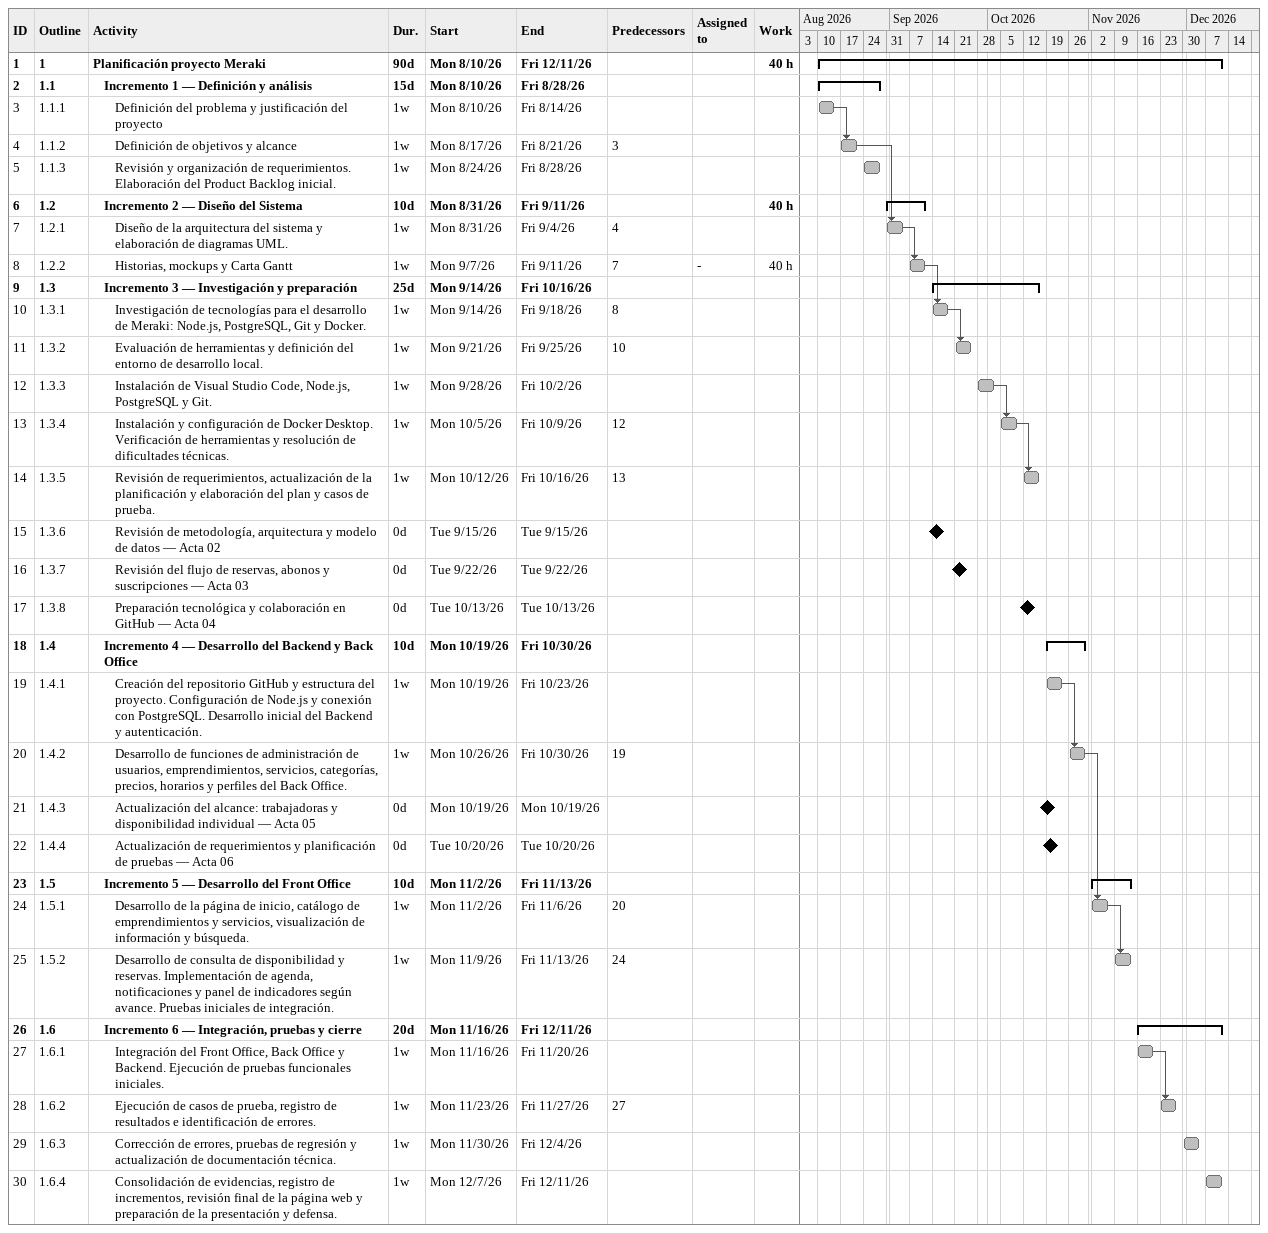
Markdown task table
| ID | WBS | Task | Duration | Start | Finish | Predecessors | Resources | Work (h) |
|---|---|---|---|---|---|---|---|---|
| 1 | 1 | **Planificación proyecto Meraki** | 90d | 2026-08-10 | 2026-12-11 |  |  | 40 |
| 2 | 1.1 | **Incremento 1 — Definición y análisis** | 15d | 2026-08-10 | 2026-08-28 |  |  |  |
| 3 | 1.1.1 | Definición del problema y justificación del proyecto | 1w | 2026-08-10 | 2026-08-14 |  |  |  |
| 4 | 1.1.2 | Definición de objetivos y alcance | 1w | 2026-08-17 | 2026-08-21 | 3 |  |  |
| 5 | 1.1.3 | Revisión y organización de requerimientos. Elaboración del Product Backlog inicial. | 1w | 2026-08-24 | 2026-08-28 |  |  |  |
| 6 | 1.2 | **Incremento 2 — Diseño del Sistema** | 10d | 2026-08-31 | 2026-09-11 |  |  | 40 |
| 7 | 1.2.1 | Diseño de la arquitectura del sistema y elaboración de diagramas UML. | 1w | 2026-08-31 | 2026-09-04 | 4 |  |  |
| 8 | 1.2.2 | Historias, mockups y Carta Gantt | 1w | 2026-09-07 | 2026-09-11 | 7 | - | 40 |
| 9 | 1.3 | **Incremento 3 — Investigación y preparación** | 25d | 2026-09-14 | 2026-10-16 |  |  |  |
| 10 | 1.3.1 | Investigación de tecnologías para el desarrollo de Meraki: Node.js, PostgreSQL, Git y Docker. | 1w | 2026-09-14 | 2026-09-18 | 8 |  |  |
| 11 | 1.3.2 | Evaluación de herramientas y definición del entorno de desarrollo local. | 1w | 2026-09-21 | 2026-09-25 | 10 |  |  |
| 12 | 1.3.3 | Instalación de Visual Studio Code, Node.js, PostgreSQL y Git. | 1w | 2026-09-28 | 2026-10-02 |  |  |  |
| 13 | 1.3.4 | Instalación y configuración de Docker Desktop. Verificación de herramientas y resolución de dificultades técnicas. | 1w | 2026-10-05 | 2026-10-09 | 12 |  |  |
| 14 | 1.3.5 | Revisión de requerimientos, actualización de la planificación y elaboración del plan y casos de prueba. | 1w | 2026-10-12 | 2026-10-16 | 13 |  |  |
| 15 | 1.3.6 | Revisión de metodología, arquitectura y modelo de datos — Acta 02 | 0d | 2026-09-15 | 2026-09-15 |  |  |  |
| 16 | 1.3.7 | Revisión del flujo de reservas, abonos y suscripciones — Acta 03 | 0d | 2026-09-22 | 2026-09-22 |  |  |  |
| 17 | 1.3.8 | Preparación tecnológica y colaboración en GitHub — Acta 04 | 0d | 2026-10-13 | 2026-10-13 |  |  |  |
| 18 | 1.4 | **Incremento 4 — Desarrollo del Backend y Back Office** | 10d | 2026-10-19 | 2026-10-30 |  |  |  |
| 19 | 1.4.1 | Creación del repositorio GitHub y estructura del proyecto. Configuración de Node.js y conexión con PostgreSQL. Desarrollo inicial del Backend y autenticación. | 1w | 2026-10-19 | 2026-10-23 |  |  |  |
| 20 | 1.4.2 | Desarrollo de funciones de administración de usuarios, emprendimientos, servicios, categorías, precios, horarios y perfiles del Back Office. | 1w | 2026-10-26 | 2026-10-30 | 19 |  |  |
| 21 | 1.4.3 | Actualización del alcance: trabajadoras y disponibilidad individual — Acta 05 | 0d | 2026-10-19 | 2026-10-19 |  |  |  |
| 22 | 1.4.4 | Actualización de requerimientos y planificación de pruebas — Acta 06 | 0d | 2026-10-20 | 2026-10-20 |  |  |  |
| 23 | 1.5 | **Incremento 5 — Desarrollo del Front Office** | 10d | 2026-11-02 | 2026-11-13 |  |  |  |
| 24 | 1.5.1 | Desarrollo de la página de inicio, catálogo de emprendimientos y servicios, visualización de información y búsqueda. | 1w | 2026-11-02 | 2026-11-06 | 20 |  |  |
| 25 | 1.5.2 | Desarrollo de consulta de disponibilidad y reservas. Implementación de agenda, notificaciones y panel de indicadores según avance. Pruebas iniciales de integración. | 1w | 2026-11-09 | 2026-11-13 | 24 |  |  |
| 26 | 1.6 | **Incremento 6 — Integración, pruebas y cierre** | 20d | 2026-11-16 | 2026-12-11 |  |  |  |
| 27 | 1.6.1 | Integración del Front Office, Back Office y Backend. Ejecución de pruebas funcionales iniciales. | 1w | 2026-11-16 | 2026-11-20 |  |  |  |
| 28 | 1.6.2 | Ejecución de casos de prueba, registro de resultados e identificación de errores. | 1w | 2026-11-23 | 2026-11-27 | 27 |  |  |
| 29 | 1.6.3 | Corrección de errores, pruebas de regresión y actualización de documentación técnica. | 1w | 2026-11-30 | 2026-12-04 |  |  |  |
| 30 | 1.6.4 | Consolidación de evidencias, registro de incrementos, revisión final de la página web y preparación de la presentación y defensa. | 1w | 2026-12-07 | 2026-12-11 |  |  |  |
